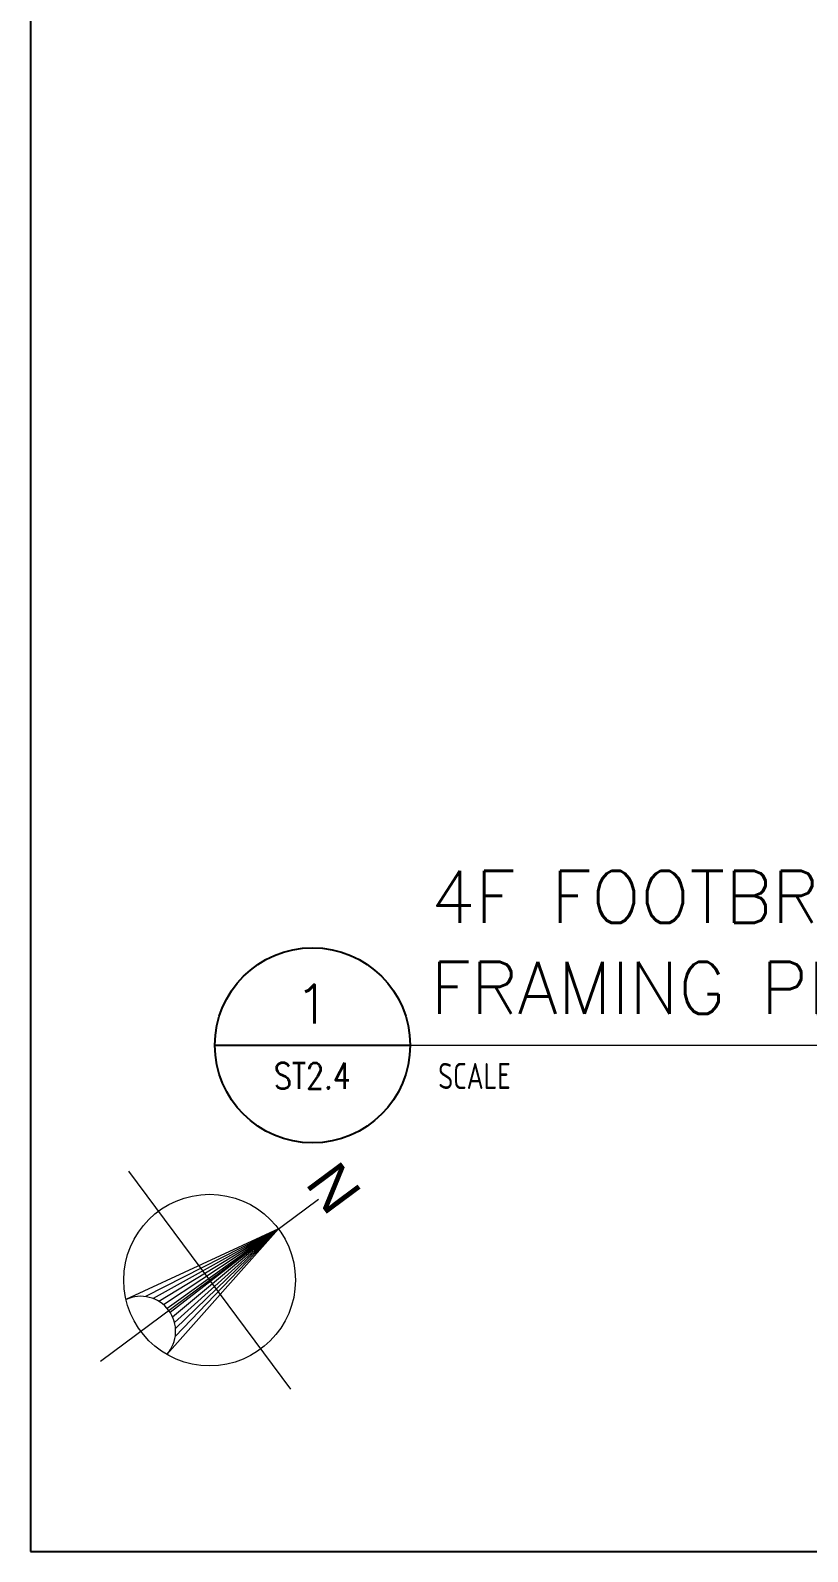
# Model space of a CAD drawing. Header units: millimetres. Extents: x 1120934 to 1315742, y -16030 to 119854.
# Drawn here: x 1120934 to 1144817, y -16030 to 30747 of the extents above; entities that cross this region are included whole.
import ezdxf
from ezdxf.enums import TextEntityAlignment as Align

# ---------------------------------------------------------------- set-up
doc = ezdxf.new("R2010")
doc.units = ezdxf.units.MM
doc.header["$MEASUREMENT"] = 0
for name, color, linetype, lineweight in [('A_ARCHITECTURAL BACKGROUND', 251, 'Continuous', 5), ('A_LINE', 1, 'Continuous', 9), ('ORIENTATIONS', 252, 'Continuous', 9)]:
    doc.layers.add(name, color=color, linetype=linetype, lineweight=lineweight)
doc.layers.add('TARGET-MAIN', color=1, linetype='Continuous')
doc.styles.add('ARCHITEXT', font='architxt.shx', dxfattribs={"width": 0.85})
doc.styles.add('ARIAL', font='arial.ttf')
doc.styles.add('SIMPLEX', font='SIMPLEX.shx', dxfattribs={"width": 0.8, "height": 400})

# ---------------------------------------------------------------- blocks, each defined once
blk = doc.blocks.new('TARGET-DWGLABEL')
at = {"layer": 'TARGET-MAIN'}
blk.add_line((-7.5, 0), (7.5, 0), dxfattribs=at)
blk.add_circle((0, 0), 7.5, dxfattribs=at)
at = {"layer": 'TARGET-MAIN', "color": 2, "style": 'ARCHITEXT', "width": 0.85}
blk.add_text('SCALE', height=2, dxfattribs=at).set_placement((9.66, -2.36), align=Align.MIDDLE_LEFT)
at = {"layer": 'TARGET-MAIN', "color": 6, "style": 'ARCHITEXT', "width": 0.85}
blk.add_attdef('DRAWING_TITLE', text='', height=5, dxfattribs=at).set_placement((9.08, 4.41), align=Align.MIDDLE_LEFT)
at = {"layer": 'TARGET-MAIN', "color": 4, "style": 'ARCHITEXT', "width": 0.85}
blk.add_attdef('DWG_NO.', text='', height=3, dxfattribs=at).set_placement((0, 3.17), align=Align.MIDDLE_CENTER)
at = {"layer": 'TARGET-MAIN', "color": 3, "style": 'ARCHITEXT', "width": 0.85}
blk.add_attdef('SHT_NO.', text='', height=2, dxfattribs=at).set_placement((-0.02, -2.36), align=Align.MIDDLE_CENTER)
at = {"layer": 'TARGET-MAIN', "color": 2, "style": 'ARCHITEXT', "width": 0.85}
blk.add_attdef('SCALE', text='', height=2, dxfattribs=at).set_placement((69.6, -2.36), align=Align.MIDDLE_RIGHT)
blk = doc.blocks.new('ORIENTATION')
at = {"layer": 'ORIENTATIONS', "color": 7, "linetype": 'Continuous'}
for p, q in [((-2490, 3352), (2490, -3352)), ((-3352, -2490), (3352, 2490))]:
    blk.add_line(p, q, dxfattribs=at)
at = {"layer": 'ORIENTATIONS', "color": 2, "linetype": 'Continuous'}
for q in [(-2569, -599), (-1315, -2286)]:
    blk.add_line((2117, 1573), q, dxfattribs=at)
at = {"layer": 'ORIENTATIONS', "color": 8, "linetype": 'Continuous'}
for q in [(-1970, -509), (-1730, -571), (-1556, -658), (-1418, -758), (-1305, -871), (-1211, -997), (-1136, -1138), (-1079, -1300), (-1057, -1738), (-1047, -1491)]:
    blk.add_line((2117, 1573), q, dxfattribs=at)
at = {"layer": 'ORIENTATIONS', "color": 7, "linetype": 'Continuous'}
blk.add_circle((0, 0), 2638, dxfattribs=at)
at = {"layer": 'ORIENTATIONS', "color": 2, "linetype": 'Continuous'}
blk.add_arc((-2117, -1573), 1074, 318.3449, 114.8598, dxfattribs=at)
at = {"layer": 'ORIENTATIONS', "color": 3, "style": 'ARIAL'}
blk.add_text('N', height=1293, rotation=306.6024, dxfattribs=at).set_placement((3818, 2833), align=Align.MIDDLE)
blk = doc.blocks.new('4F PLAN2')
at = {"layer": 'ORIENTATIONS'}
blk.add_blockref('ORIENTATION', (1126440, -7681, 0), dxfattribs=at)

msp = doc.modelspace()

# ---------------------------------------------------------------- linework, layer by layer
at = {"layer": 'A_LINE', "color": 1}
msp.add_line((1126602.70573, -461.38411), (1152273.97555, -461.38411), dxfattribs=at)
at = {"layer": 'Defpoints', "ltscale": 0.05, "elevation": 0.00004}
msp.add_lwpolyline([(1120934.36255, -16029.97309), (1315741.80597, -16029.97309), (1315741.80597, 119854.23107), (1120934.36255, 119854.23107)], close=True, dxfattribs=at)

# ---------------------------------------------------------------- block references
at = {"layer": 'A_ARCHITECTURAL BACKGROUND'}
msp.add_blockref('4F PLAN2', (0, 0), dxfattribs=at)
at = {"layer": 'TARGET-MAIN', "color": 1}
ref = msp.add_blockref('TARGET-DWGLABEL', (1129602.70573, -461.38411), dxfattribs=dict(at, xscale=400, yscale=400, zscale=400))
ref.add_attrib('DWG_NO.', '1', dxfattribs={"color": 4, "height": 1200, "style": 'SIMPLEX', "width": 1.1}).set_placement((1129602.70573, 807.97538), align=Align.MIDDLE_CENTER)
ref.add_attrib('SHT_NO.', 'ST2.4', dxfattribs={"color": 3, "height": 800, "style": 'SIMPLEX', "width": 0.8}).set_placement((1129596.59306, -1403.47756), align=Align.MIDDLE_CENTER)
ref.add_attrib('DRAWING_TITLE', '4F FOOTBRIDGE', dxfattribs={"color": 5, "height": 1600, "style": 'SIMPLEX'}).set_placement((1133234.31863, 4101.26184), align=Align.MIDDLE_LEFT)
ref.add_attrib('DRAWING_TITLE', 'FRAMING PLAN', dxfattribs={"color": 5, "height": 1600, "style": 'SIMPLEX'}).set_placement((1133234.31863, 1301.26184), align=Align.MIDDLE_LEFT)
ref.add_attrib('SCALE', '1 : 200MTS', dxfattribs={"color": 2, "height": 800, "style": 'ARCHITEXT', "width": 0.85}).set_placement((1151159.50082, -1403.47756), align=Align.MIDDLE_RIGHT)

doc.saveas('drawing.dxf')
